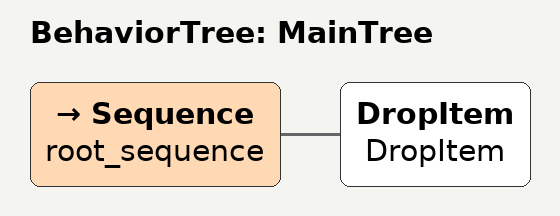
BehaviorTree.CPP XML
<root main_tree_to_execute = "MainTree" >
    <BehaviorTree ID="MainTree">
       <Sequence name="root_sequence">
           <DropItem    name="DropItem"/>
       </Sequence>
    </BehaviorTree>
</root>
